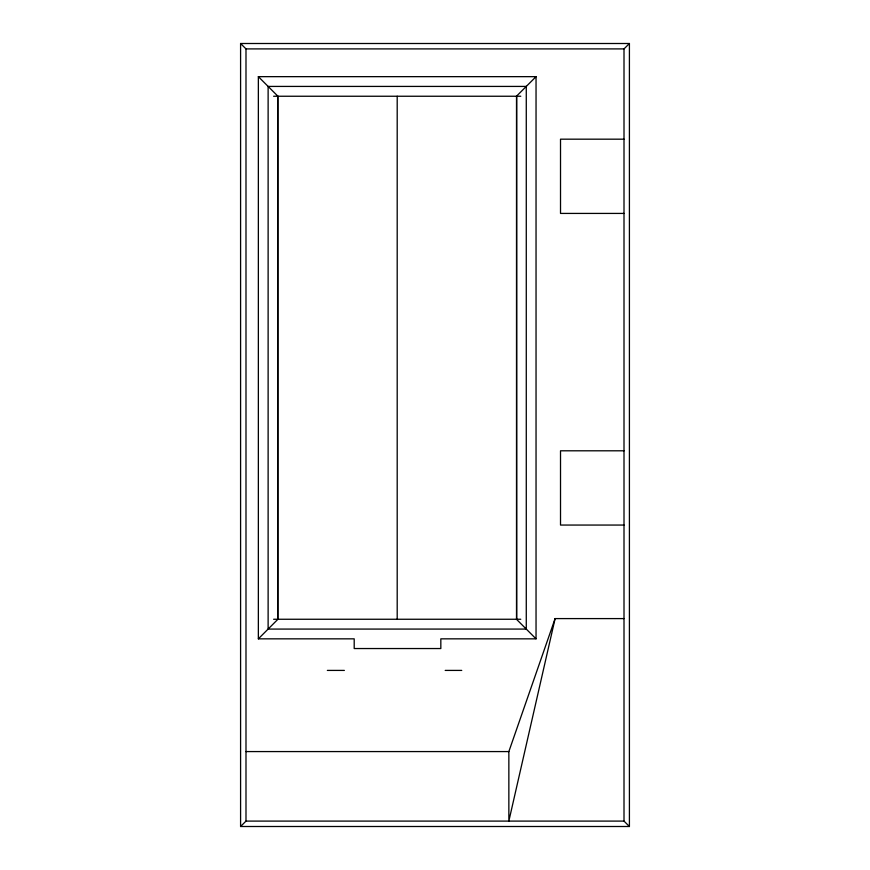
<?xml version="1.0" encoding="UTF-8"?>
<svg xmlns="http://www.w3.org/2000/svg" width="870" height="870" viewBox="0 0 870 870"><rect width="100%" height="100%" fill="white"/><g stroke="black" fill="none" stroke-linecap="round" stroke-linejoin="round"><path stroke-width="1.3" d="M555.103 618.592L508.852 821.095L508.852 751.571L555.103 618.592L624.007 618.592M536.04 76.658L516.508 96.189L516.508 619.309L536.04 638.841L440.829 638.841L440.829 648.541L354.199 648.541L354.199 638.841L258.357 638.841L258.357 76.658L536.04 76.658L536.04 638.841M629.412 826.5L624.007 821.095L624.007 48.905L629.412 43.5L240.588 43.5L240.588 826.5L629.412 826.5L629.412 43.5M258.357 638.841L277.878 619.309L277.878 96.189L258.357 76.658M240.588 826.5L245.992 821.095L245.992 48.905L240.588 43.5M245.992 48.905L624.007 48.905M273.615 96.244L520.782 96.244M624.007 139.178L560.519 139.178L560.519 213.422L624.007 213.422M624.007 450.801L560.519 450.801L560.519 525.056L624.007 525.056M273.615 619.255L520.782 619.255M327.348 670.411L344.379 670.411M445.19 670.411L461.742 670.411M245.992 751.571L508.852 751.571M245.992 821.095L624.007 821.095M516.682 96.244L516.682 619.255M397.198 96.244L397.198 619.255M277.715 96.015L277.715 619.255M526.274 86.424L268.123 86.424L268.123 629.075L526.274 629.075L526.274 86.424"/></g></svg>
